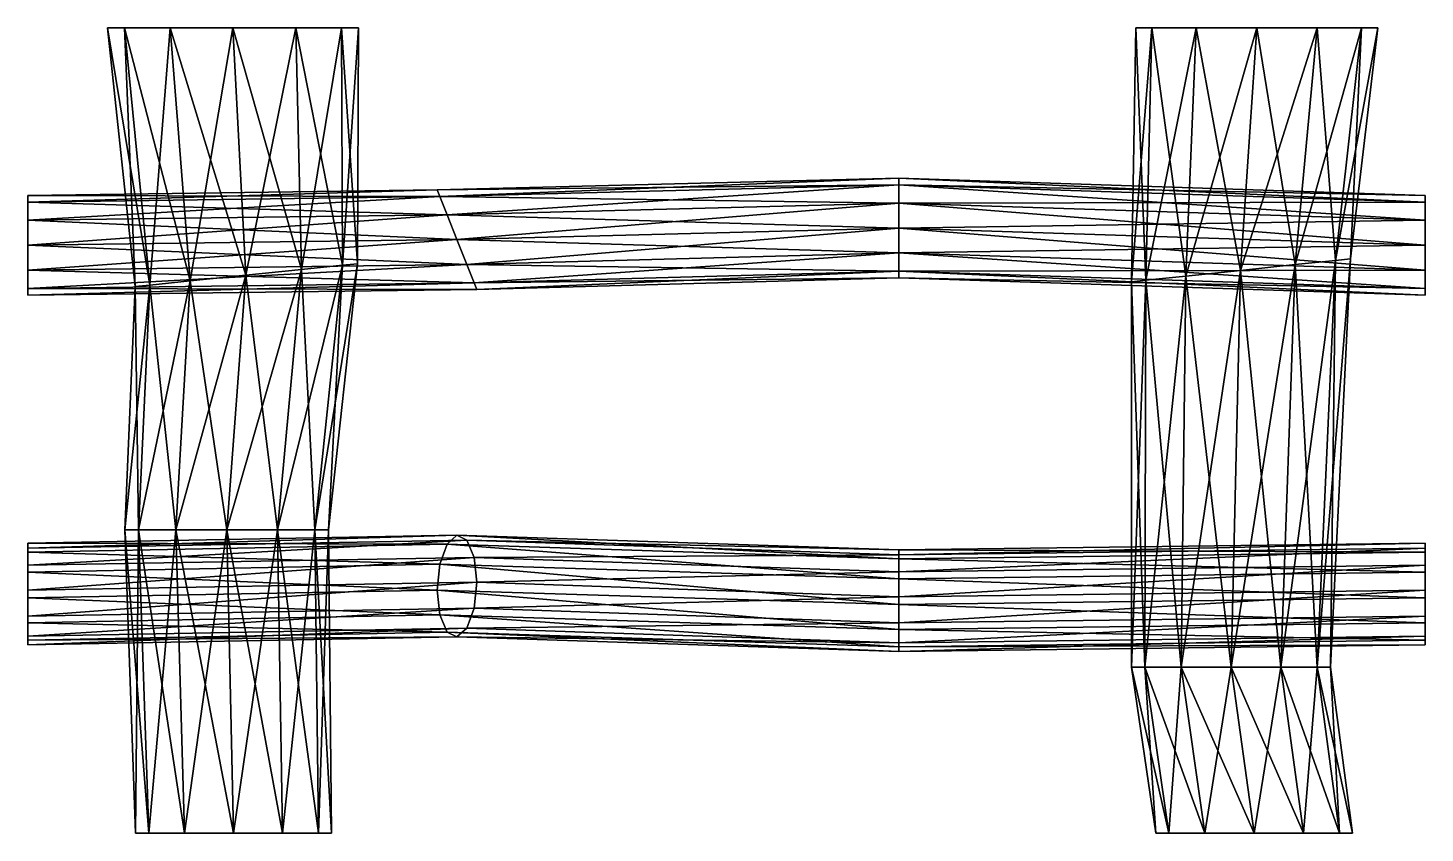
# Model space of a CAD drawing. Extents: x -96 to 100, y -19 to 94.
import ezdxf

# ---------------------------------------------------------------- set-up
doc = ezdxf.new("R2010")
doc.units = 0
doc.layers.add('fence20', color=250, linetype='CONTINUOUS')

msp = doc.modelspace()

# ---------------------------------------------------------------- meshes
at = {"layer": 'fence20'}
mesh = msp.add_polyface(dxfattribs=at)
corners = [(-38.52705, 70.390568, -6.457581), (-96.315764, 69.611162, -6.457581), (-96.315764, 67.051924, -9.016819), (-36.121665, 64.335345, -9.953565), (-96.315764, 63.555939, -9.953565), (-96.315764, 60.059955, -9.016819), (-33.716281, 58.280122, -6.457581), (-96.315764, 57.500716, -6.457581), (-96.315764, 56.56397, -2.961596), (-33.716281, 58.280122, 0.534388), (-96.315764, 57.500716, 0.534388), (-96.315764, 60.059955, 3.093627), (-36.121665, 64.335345, 4.030373), (-96.315764, 63.555939, 4.030373), (-96.315764, 67.051924, 3.093627), (-38.52705, 70.390568, 0.534388), (-96.315764, 69.611162, 0.534388), (-96.315764, 70.547908, -2.961596), (-38.899164, 71.327315, -2.961596), (-37.510415, 67.83133, -9.016819), (-34.732916, 60.839361, -9.016819), (-33.344166, 57.343376, -2.961596), (-34.732916, 60.839361, 3.093627), (-37.510415, 67.83133, 3.093627), (-75.575259, 23.607834, -16.08924), (-73.544915, 58.554546, -16.141007), (-79.220681, 57.968711, -10.431351), (-82.724681, 23.607834, -3.706079), (-81.293209, 57.75428, -2.663143), (-79.220681, 57.968711, 5.10576), (-68.425838, 23.607834, -18.004922), (-65.759361, 59.354812, -18.262538), (-75.575259, 23.607834, 8.677082), (-73.544915, 58.554546, 10.817324), (-65.759361, 59.354812, 12.941486), (-80.808999, 23.607834, -10.855501), (-67.543168, 94.041617, -20.194222), (-76.345013, 94.041617, -17.835775), (-82.78841, 94.041617, -11.392377), (-85.146858, 94.041617, -2.590533), (-80.808999, 23.607834, 3.443342), (-82.78841, 94.041617, 6.211312), (-76.345013, 94.041617, 12.65471), (-67.543168, 94.041617, 15.013157), (-58.741324, 94.041617, 12.65471), (-52.297926, 94.041617, 6.211312), (-58.741324, 94.041617, -17.835775)]
mesh.append_faces([[corners[k] for k in face] for face in [(0, 1, 2), (3, 4, 5), (6, 7, 8), (9, 10, 11), (12, 13, 14), (15, 16, 17), (18, 17, 1), (19, 2, 4), (20, 5, 7), (21, 8, 10), (22, 11, 13), (23, 14, 16), (14, 11, 10), (14, 13, 11), (5, 10, 8), (16, 10, 5), (5, 4, 2), (1, 17, 16), (24, 25, 26), (27, 28, 29), (30, 31, 25), (32, 33, 34), (35, 26, 28), (31, 36, 37), (26, 38, 39), (40, 29, 33), (29, 41, 42), (25, 37, 38), (28, 39, 41), (33, 42, 43), (44, 42, 41), (44, 43, 42), (37, 41, 39), (45, 41, 37), (37, 36, 46), (14, 10, 16), (5, 8, 7), (16, 5, 1), (5, 2, 1), (31, 37, 25), (26, 39, 28), (29, 42, 33), (25, 38, 26), (28, 41, 29), (33, 43, 34), (37, 39, 38)]])
mesh = msp.add_polyface(dxfattribs=at)
corners = [(25.912216, 72.952292, -3.450577), (-38.899164, 71.327315, -2.961596), (-38.52705, 70.390568, -6.457581), (25.912216, 69.456308, -9.5058), (-37.510415, 67.83133, -9.016819), (-36.121665, 64.335345, -9.953565), (25.912216, 62.464339, -9.5058), (-34.732916, 60.839361, -9.016819), (-33.716281, 58.280122, -6.457581), (25.912216, 58.968354, -3.450577), (-33.344166, 57.343376, -2.961596), (-33.716281, 58.280122, 0.534388), (25.912216, 65.960323, -10.442547), (25.912216, 62.464339, 2.604646), (-34.732916, 60.839361, 3.093627), (-36.121665, 64.335345, 4.030373), (25.912216, 69.456308, 2.604646), (-37.510415, 67.83133, 3.093627), (-38.52705, 70.390568, 0.534388), (25.912216, 59.9051, -6.946562), (25.912216, 59.9051, 0.045407), (25.912216, 65.960323, 3.541392), (25.912216, 72.015546, 0.045407), (-54.126995, 23.607834, -3.706079), (-50.074153, 60.955343, -2.657855), (-52.184521, 60.740913, -10.492252), (-61.276417, 23.607834, -16.08924), (-57.935967, 60.155078, -16.203844), (-65.759361, 59.354812, -18.262538), (-52.297926, 94.041617, -11.392377), (-58.741324, 94.041617, -17.835775), (-61.276417, 23.607834, 8.677082), (-57.935967, 60.155078, 10.885449), (-52.184521, 60.740913, 5.17582), (-65.759361, 59.354812, 12.941486), (-67.543168, 94.041617, 15.013157), (-58.741324, 94.041617, 12.65471), (-52.297926, 94.041617, 6.211312), (-49.939479, 94.041617, -2.590533), (-68.425838, 23.607834, 10.592763), (-67.543168, 94.041617, -20.194222), (-56.042677, 23.607834, 3.443342), (-96.315764, 67.051924, -9.016819), (25.912216, 72.015546, -6.946562), (-96.315764, 60.059955, -9.016819), (-96.315764, 56.56397, -2.961596), (-96.315764, 60.059955, 3.093627), (-96.315764, 67.051924, 3.093627), (-96.315764, 70.547908, -2.961596), (-96.315764, 69.611162, -6.457581), (-96.315764, 63.555939, -9.953565), (-96.315764, 57.500716, -6.457581), (-96.315764, 57.500716, 0.534388), (-96.315764, 63.555939, 4.030373), (-96.315764, 69.611162, 0.534388), (-56.042677, 23.607834, -10.855501), (-82.78841, 94.041617, 6.211312), (-76.345013, 94.041617, -17.835775)]
mesh.append_faces([[corners[k] for k in face] for face in [(0, 1, 2), (3, 4, 5), (6, 7, 8), (9, 10, 11), (12, 5, 7), (13, 14, 15), (16, 17, 18), (19, 8, 10), (20, 11, 14), (21, 15, 17), (22, 18, 1), (23, 24, 25), (26, 27, 28), (25, 29, 30), (31, 32, 33), (34, 35, 36), (33, 37, 38), (24, 38, 29), (39, 34, 32), (27, 30, 40), (41, 33, 24), (32, 36, 37), (29, 38, 37), (2, 42, 4), (4, 43, 2), (5, 44, 7), (8, 45, 10), (11, 46, 14), (15, 47, 17), (18, 48, 1), (1, 49, 2), (4, 50, 5), (7, 51, 8), (10, 52, 11), (14, 53, 15), (17, 54, 18), (25, 30, 27), (27, 55, 25), (34, 36, 32), (33, 38, 24), (24, 29, 25), (27, 40, 28), (32, 37, 33), (36, 56, 37), (37, 57, 29), (57, 30, 29)]])
mesh = msp.add_polyface(dxfattribs=at)
corners = [(65.528544, 4.36599, -12.736256), (66.160018, 59.229698, -18.072302), (60.567878, 58.643863, -12.445478), (58.554822, 4.36599, -0.657415), (58.525126, 58.429433, -4.789174), (60.567878, 58.643863, 2.864794), (72.502266, 4.36599, -14.604859), (73.825884, 60.029964, -20.162251), (65.528544, 4.36599, 11.421426), (66.160018, 59.229698, 8.485202), (73.825884, 60.029964, 10.566309), (60.423425, 4.36599, -7.631137), (76.119161, 94.041617, -19.5701), (67.624561, 94.041617, -17.293979), (61.406082, 94.041617, -11.0755), (59.129961, 94.041617, -2.5809), (60.423425, 4.36599, 6.316307), (61.406082, 94.041617, 5.913699), (67.624561, 94.041617, 12.132178), (76.119161, 94.041617, 14.408299), (84.61376, 94.041617, 12.132178), (90.832239, 94.041617, 5.913699), (99.730322, 70.547908, -2.961596), (25.912216, 72.952292, -3.450577), (25.912216, 72.015546, -6.946562), (99.730322, 67.051924, -9.016819), (25.912216, 69.456308, -9.5058), (25.912216, 65.960323, -10.442547), (99.730322, 60.059955, -9.016819), (25.912216, 62.464339, -9.5058), (25.912216, 59.9051, -6.946562), (-37.510415, 67.83133, -9.016819), (99.730322, 56.56397, -2.961596), (25.912216, 58.968354, -3.450577), (25.912216, 59.9051, 0.045407), (99.730322, 60.059955, 3.093627), (25.912216, 62.464339, 2.604646), (25.912216, 65.960323, 3.541392), (99.730322, 67.051924, 3.093627), (25.912216, 69.456308, 2.604646), (25.912216, 72.015546, 0.045407), (-38.52705, 70.390568, -6.457581), (99.730322, 69.611162, -6.457581), (-36.121665, 64.335345, -9.953565), (99.730322, 63.555939, -9.953565), (-33.716281, 58.280122, -6.457581), (99.730322, 57.500716, -6.457581), (-33.716281, 58.280122, 0.534388), (-34.732916, 60.839361, -9.016819), (99.730322, 57.500716, 0.534388), (-36.121665, 64.335345, 4.030373), (99.730322, 63.555939, 4.030373), (-38.52705, 70.390568, 0.534388), (-33.344166, 57.343376, -2.961596), (99.730322, 69.611162, 0.534388), (-34.732916, 60.839361, 3.093627), (-37.510415, 67.83133, 3.093627), (-38.899164, 71.327315, -2.961596)]
mesh.append_faces([[corners[k] for k in face] for face in [(0, 1, 2), (3, 4, 5), (6, 7, 1), (8, 9, 10), (11, 2, 4), (7, 12, 13), (2, 14, 15), (16, 5, 9), (5, 17, 18), (1, 13, 14), (4, 15, 17), (9, 18, 19), (20, 18, 17), (13, 17, 15), (21, 17, 13), (22, 23, 24), (25, 26, 27), (28, 29, 30), (31, 26, 24), (32, 33, 34), (35, 36, 37), (38, 39, 40), (7, 13, 1), (2, 15, 4), (5, 18, 9), (1, 14, 2), (4, 17, 5), (9, 19, 10), (13, 15, 14), (23, 41, 24), (26, 42, 24), (26, 43, 27), (29, 44, 27), (29, 45, 30), (33, 46, 30), (33, 47, 34), (27, 48, 29), (36, 49, 34), (36, 50, 37), (39, 51, 37), (39, 52, 40), (30, 53, 33), (23, 54, 40), (34, 55, 36), (37, 56, 39), (40, 57, 23)]])
mesh = msp.add_polyface(dxfattribs=at)
corners = [(86.44971, 4.36599, -0.657415), (89.252447, 61.630496, -4.806949), (87.178243, 61.416065, -12.515358), (79.475988, 4.36599, -12.736256), (81.523201, 60.83023, -18.135676), (73.825884, 60.029964, -20.162251), (90.832239, 94.041617, -11.0755), (84.61376, 94.041617, -17.293979), (79.475988, 4.36599, 11.421426), (81.523201, 60.83023, 8.530801), (87.178243, 61.416065, 2.903887), (73.825884, 60.029964, 10.566309), (76.119161, 94.041617, 14.408299), (84.61376, 94.041617, 12.132178), (90.832239, 94.041617, 5.913699), (93.10836, 94.041617, -2.5809), (72.502266, 4.36599, 13.290029), (76.119161, 94.041617, -19.5701), (84.581107, 4.36599, 6.316307), (67.624561, 94.041617, 12.132178), (67.624561, 94.041617, -17.293979), (25.912216, 69.456308, -9.5058), (99.730322, 67.051924, -9.016819), (99.730322, 69.611162, -6.457581), (25.912216, 62.464339, -9.5058), (99.730322, 60.059955, -9.016819), (99.730322, 63.555939, -9.953565), (25.912216, 58.968354, -3.450577), (99.730322, 56.56397, -2.961596), (99.730322, 57.500716, -6.457581), (25.912216, 62.464339, 2.604646), (99.730322, 60.059955, 3.093627), (99.730322, 57.500716, 0.534388), (25.912216, 69.456308, 2.604646), (99.730322, 67.051924, 3.093627), (99.730322, 63.555939, 4.030373), (25.912216, 72.952292, -3.450577), (99.730322, 70.547908, -2.961596), (99.730322, 69.611162, 0.534388), (84.581107, 4.36599, -7.631137), (61.406082, 94.041617, 5.913699), (25.912216, 72.015546, -6.946562), (25.912216, 65.960323, -10.442547), (25.912216, 59.9051, -6.946562), (25.912216, 59.9051, 0.045407), (25.912216, 65.960323, 3.541392), (25.912216, 72.015546, 0.045407)]
mesh.append_faces([[corners[k] for k in face] for face in [(0, 1, 2), (3, 4, 5), (2, 6, 7), (8, 9, 10), (11, 12, 13), (10, 14, 15), (1, 15, 6), (16, 11, 9), (4, 7, 17), (18, 10, 1), (9, 13, 14), (13, 12, 19), (20, 17, 7), (6, 15, 14), (21, 22, 23), (24, 25, 26), (27, 28, 29), (30, 31, 32), (33, 34, 35), (36, 37, 38), (22, 38, 37), (31, 38, 22), (38, 31, 35), (26, 25, 29), (26, 29, 28), (28, 32, 31), (2, 7, 4), (4, 39, 2), (11, 13, 9), (10, 15, 1), (1, 6, 2), (4, 17, 5), (9, 14, 10), (13, 40, 14), (14, 20, 6), (20, 7, 6), (37, 41, 23), (22, 42, 26), (25, 43, 29), (28, 44, 32), (31, 45, 35), (34, 46, 38), (22, 37, 23), (31, 22, 26), (38, 35, 34), (26, 28, 31)]])
mesh = msp.add_polyface(dxfattribs=at)
corners = [(25.912216, 13.119861, 3.195216), (-38.899164, 15.167329, 4.63215), (-38.52705, 18.806378, 3.951121), (25.912216, 19.569904, 0.104873), (-37.510415, 21.617372, 1.541807), (-36.121665, 22.847108, -1.950216), (25.912216, 20.11861, -7.026199), (-34.732916, 22.166078, -5.589265), (-33.716281, 19.756765, -8.40026), (25.912216, 14.217273, -11.066929), (-33.344166, 16.264741, -9.629995), (-33.716281, 12.625692, -8.948966), (25.912216, 20.79964, -3.38715), (25.912216, 7.76723, -7.976586), (-34.732916, 9.814698, -6.539652), (-36.121665, 8.584963, -3.047629), (25.912216, 7.218524, -0.845513), (-37.510415, 9.265992, 0.59142), (-38.52705, 11.675306, 3.402414), (25.912216, 17.709297, -9.837193), (25.912216, 10.578224, -10.385899), (25.912216, 6.537494, -4.484562), (25.912216, 9.627837, 1.965481), (-53.704435, -18.929796, -2.725185), (-54.126995, 23.607834, -3.706079), (-56.042677, 23.607834, -10.855501), (-61.276417, 23.607834, -16.08924), (-60.580876, -18.929796, -14.63553), (-55.546972, -18.929796, -9.601626), (-68.425838, 23.607834, -18.004922), (-61.276417, 23.607834, 8.677082), (-60.580876, -18.929796, 9.18516), (-67.457317, -18.929796, 11.027697), (-55.546972, -18.929796, 4.151256), (-57.935967, 60.155078, -16.203844), (-56.042677, 23.607834, 3.443342), (-74.333758, -18.929796, 9.18516), (-96.315764, 20.503408, 0.656474), (25.912216, 16.75891, 2.514187), (-96.315764, 21.052114, -6.474599), (-96.315764, 15.150777, -10.515329), (-96.315764, 8.700734, -7.424986), (-96.315764, 8.152028, -0.293913), (-96.315764, 14.053365, 3.746817), (-96.315764, 17.692414, 3.065787), (-96.315764, 21.733143, -2.83555), (-96.315764, 18.642801, -9.285593), (-96.315764, 11.511728, -9.834299), (-96.315764, 7.470998, -3.932962), (-96.315764, 10.561341, 2.517081), (-52.184521, 60.740913, -10.492252), (-65.759361, 59.354812, -18.262538), (-67.457317, -18.929796, -16.478067), (-68.425838, 23.607834, 10.592763), (-52.184521, 60.740913, 5.17582), (-57.935967, 60.155078, 10.885449), (-50.074153, 60.955343, -2.657855)]
mesh.append_faces([[corners[k] for k in face] for face in [(0, 1, 2), (3, 4, 5), (6, 7, 8), (9, 10, 11), (12, 5, 7), (13, 14, 15), (16, 17, 18), (19, 8, 10), (20, 11, 14), (21, 15, 17), (22, 18, 1), (23, 24, 25), (26, 27, 28), (27, 26, 29), (30, 31, 32), (24, 23, 33), (34, 26, 25), (31, 30, 35), (27, 33, 23), (36, 33, 27), (2, 37, 4), (4, 38, 2), (5, 39, 7), (8, 40, 10), (11, 41, 14), (15, 42, 17), (18, 43, 1), (1, 44, 2), (4, 45, 5), (7, 46, 8), (10, 47, 11), (14, 48, 15), (17, 49, 18), (24, 50, 25), (23, 25, 28), (26, 28, 25), (26, 51, 29), (27, 29, 52), (30, 32, 53), (30, 54, 35), (24, 33, 35), (53, 55, 30), (31, 35, 33), (35, 56, 24), (27, 23, 28), (33, 32, 31)]])
mesh = msp.add_polyface(dxfattribs=at)
corners = [(89.560104, -18.929796, -2.589637), (86.44971, 4.36599, -0.657415), (84.581107, 4.36599, -7.631137), (79.475988, 4.36599, -12.736256), (82.653925, -18.929796, -14.551489), (87.709599, -18.929796, -9.495816), (72.502266, 4.36599, -14.604859), (79.475988, 4.36599, 11.421426), (82.653925, -18.929796, 9.372215), (75.747747, -18.929796, 11.22272), (87.709599, -18.929796, 4.316542), (81.523201, 60.83023, -18.135676), (84.581107, 4.36599, 6.316307), (68.841568, -18.929796, 9.372215), (25.912216, 19.569904, 0.104873), (99.730322, 20.503408, 0.656474), (99.730322, 17.692414, 3.065787), (25.912216, 20.11861, -7.026199), (99.730322, 21.052114, -6.474599), (99.730322, 21.733143, -2.83555), (25.912216, 14.217273, -11.066929), (99.730322, 15.150777, -10.515329), (99.730322, 18.642801, -9.285593), (25.912216, 7.76723, -7.976586), (99.730322, 8.700734, -7.424986), (99.730322, 11.511728, -9.834299), (25.912216, 7.218524, -0.845513), (99.730322, 8.152028, -0.293913), (99.730322, 7.470998, -3.932962), (25.912216, 13.119861, 3.195216), (99.730322, 14.053365, 3.746817), (99.730322, 10.561341, 2.517081), (87.178243, 61.416065, -12.515358), (73.825884, 60.029964, -20.162251), (75.747747, -18.929796, -16.401994), (72.502266, 4.36599, 13.290029), (87.178243, 61.416065, 2.903887), (81.523201, 60.83023, 8.530801), (89.252447, 61.630496, -4.806949), (25.912216, 16.75891, 2.514187), (25.912216, 20.79964, -3.38715), (25.912216, 17.709297, -9.837193), (25.912216, 10.578224, -10.385899), (25.912216, 6.537494, -4.484562), (25.912216, 9.627837, 1.965481)]
mesh.append_faces([[corners[k] for k in face] for face in [(0, 1, 2), (3, 4, 5), (4, 3, 6), (7, 8, 9), (1, 0, 10), (11, 3, 2), (8, 7, 12), (4, 10, 0), (13, 10, 4), (10, 13, 9), (14, 15, 16), (17, 18, 19), (20, 21, 22), (23, 24, 25), (26, 27, 28), (29, 30, 31), (15, 31, 30), (24, 31, 15), (31, 24, 28), (19, 18, 22), (19, 22, 21), (21, 25, 24), (1, 32, 2), (0, 2, 5), (3, 5, 2), (3, 33, 6), (4, 6, 34), (7, 9, 35), (7, 36, 12), (1, 10, 12), (35, 37, 7), (8, 12, 10), (12, 38, 1), (4, 0, 5), (13, 4, 34), (10, 9, 8), (30, 39, 16), (15, 40, 19), (18, 41, 22), (21, 42, 25), (24, 43, 28), (27, 44, 31), (15, 30, 16), (24, 15, 19), (31, 28, 27), (19, 21, 24)]])
mesh = msp.add_polyface(dxfattribs=at)
corners = [(-38.52705, 18.806378, 3.951121), (-96.315764, 17.692414, 3.065787), (-96.315764, 20.503408, 0.656474), (-36.121665, 22.847108, -1.950216), (-96.315764, 21.733143, -2.83555), (-96.315764, 21.052114, -6.474599), (-33.716281, 19.756765, -8.40026), (-96.315764, 18.642801, -9.285593), (-96.315764, 15.150777, -10.515329), (-33.716281, 12.625692, -8.948966), (-96.315764, 11.511728, -9.834299), (-96.315764, 8.700734, -7.424986), (-36.121665, 8.584963, -3.047629), (-96.315764, 7.470998, -3.932962), (-96.315764, 8.152028, -0.293913), (-38.52705, 11.675306, 3.402414), (-96.315764, 10.561341, 2.517081), (-96.315764, 14.053365, 3.746817), (-38.899164, 15.167329, 4.63215), (-37.510415, 21.617372, 1.541807), (-34.732916, 22.166078, -5.589265), (-33.344166, 16.264741, -9.629995), (-34.732916, 9.814698, -6.539652), (-37.510415, 9.265992, 0.59142), (-75.575259, 23.607834, -16.08924), (-74.333758, -18.929796, -14.63553), (-67.457317, -18.929796, -16.478067), (-82.724681, 23.607834, -3.706079), (-81.210199, -18.929796, -2.725185), (-79.367663, -18.929796, -9.601626), (-75.575259, 23.607834, 8.677082), (-74.333758, -18.929796, 9.18516), (-79.367663, -18.929796, 4.151256), (-80.808999, 23.607834, -10.855501), (-80.808999, 23.607834, 3.443342), (-68.425838, 23.607834, 10.592763), (-55.546972, -18.929796, 4.151256), (-67.457317, -18.929796, 11.027697), (-68.425838, 23.607834, -18.004922), (-79.220681, 57.968711, -10.431351), (-79.220681, 57.968711, 5.10576), (-73.544915, 58.554546, -16.141007), (-65.759361, 59.354812, 12.941486), (-81.293209, 57.75428, -2.663143), (-73.544915, 58.554546, 10.817324), (-60.580876, -18.929796, -14.63553)]
mesh.append_faces([[corners[k] for k in face] for face in [(0, 1, 2), (3, 4, 5), (6, 7, 8), (9, 10, 11), (12, 13, 14), (15, 16, 17), (18, 17, 1), (19, 2, 4), (20, 5, 7), (21, 8, 10), (22, 11, 13), (23, 14, 16), (14, 11, 10), (14, 13, 11), (5, 10, 8), (16, 10, 5), (5, 4, 2), (1, 17, 16), (24, 25, 26), (27, 28, 29), (30, 31, 32), (25, 24, 33), (28, 27, 34), (31, 30, 35), (36, 31, 37), (26, 25, 29), (26, 29, 28), (28, 32, 31), (14, 10, 16), (5, 8, 7), (16, 5, 1), (5, 2, 1), (24, 26, 38), (24, 39, 33), (27, 29, 33), (27, 40, 34), (38, 41, 24), (30, 32, 34), (30, 42, 35), (25, 33, 29), (33, 43, 27), (28, 34, 32), (34, 44, 30), (31, 35, 37), (31, 45, 26), (26, 28, 31)]])
mesh = msp.add_polyface(dxfattribs=at)
corners = [(65.528544, 4.36599, -12.736256), (68.841568, -18.929796, -14.551489), (75.747747, -18.929796, -16.401994), (58.554822, 4.36599, -0.657415), (61.935389, -18.929796, -2.589637), (63.785894, -18.929796, -9.495816), (65.528544, 4.36599, 11.421426), (68.841568, -18.929796, 9.372215), (63.785894, -18.929796, 4.316542), (60.423425, 4.36599, -7.631137), (60.423425, 4.36599, 6.316307), (72.502266, 4.36599, 13.290029), (99.730322, 14.053365, 3.746817), (25.912216, 13.119861, 3.195216), (25.912216, 16.75891, 2.514187), (99.730322, 20.503408, 0.656474), (25.912216, 19.569904, 0.104873), (25.912216, 20.79964, -3.38715), (99.730322, 21.052114, -6.474599), (25.912216, 20.11861, -7.026199), (25.912216, 17.709297, -9.837193), (-37.510415, 21.617372, 1.541807), (99.730322, 15.150777, -10.515329), (25.912216, 14.217273, -11.066929), (25.912216, 10.578224, -10.385899), (99.730322, 8.700734, -7.424986), (25.912216, 7.76723, -7.976586), (25.912216, 6.537494, -4.484562), (99.730322, 8.152028, -0.293913), (25.912216, 7.218524, -0.845513), (25.912216, 9.627837, 1.965481), (72.502266, 4.36599, -14.604859), (60.567878, 58.643863, -12.445478), (60.567878, 58.643863, 2.864794), (66.160018, 59.229698, -18.072302), (73.825884, 60.029964, 10.566309), (58.525126, 58.429433, -4.789174), (66.160018, 59.229698, 8.485202), (75.747747, -18.929796, 11.22272), (-38.52705, 18.806378, 3.951121), (99.730322, 17.692414, 3.065787), (-36.121665, 22.847108, -1.950216), (99.730322, 21.733143, -2.83555), (-33.716281, 19.756765, -8.40026), (99.730322, 18.642801, -9.285593), (-33.716281, 12.625692, -8.948966), (-34.732916, 22.166078, -5.589265), (99.730322, 11.511728, -9.834299), (-36.121665, 8.584963, -3.047629), (99.730322, 7.470998, -3.932962), (-38.52705, 11.675306, 3.402414), (-33.344166, 16.264741, -9.629995), (99.730322, 10.561341, 2.517081), (-34.732916, 9.814698, -6.539652), (-37.510415, 9.265992, 0.59142), (-38.899164, 15.167329, 4.63215)]
mesh.append_faces([[corners[k] for k in face] for face in [(0, 1, 2), (3, 4, 5), (6, 7, 8), (1, 0, 9), (4, 3, 10), (7, 6, 11), (2, 1, 5), (2, 5, 4), (4, 8, 7), (12, 13, 14), (15, 16, 17), (18, 19, 20), (21, 16, 14), (22, 23, 24), (25, 26, 27), (28, 29, 30), (0, 2, 31), (0, 32, 9), (3, 5, 9), (3, 33, 10), (31, 34, 0), (6, 8, 10), (6, 35, 11), (1, 9, 5), (9, 36, 3), (4, 10, 8), (10, 37, 6), (7, 11, 38), (2, 4, 7), (13, 39, 14), (16, 40, 14), (16, 41, 17), (19, 42, 17), (19, 43, 20), (23, 44, 20), (23, 45, 24), (17, 46, 19), (26, 47, 24), (26, 48, 27), (29, 49, 27), (29, 50, 30), (20, 51, 23), (13, 52, 30), (24, 53, 26), (27, 54, 29), (30, 55, 13)]])

doc.saveas('drawing.dxf')
